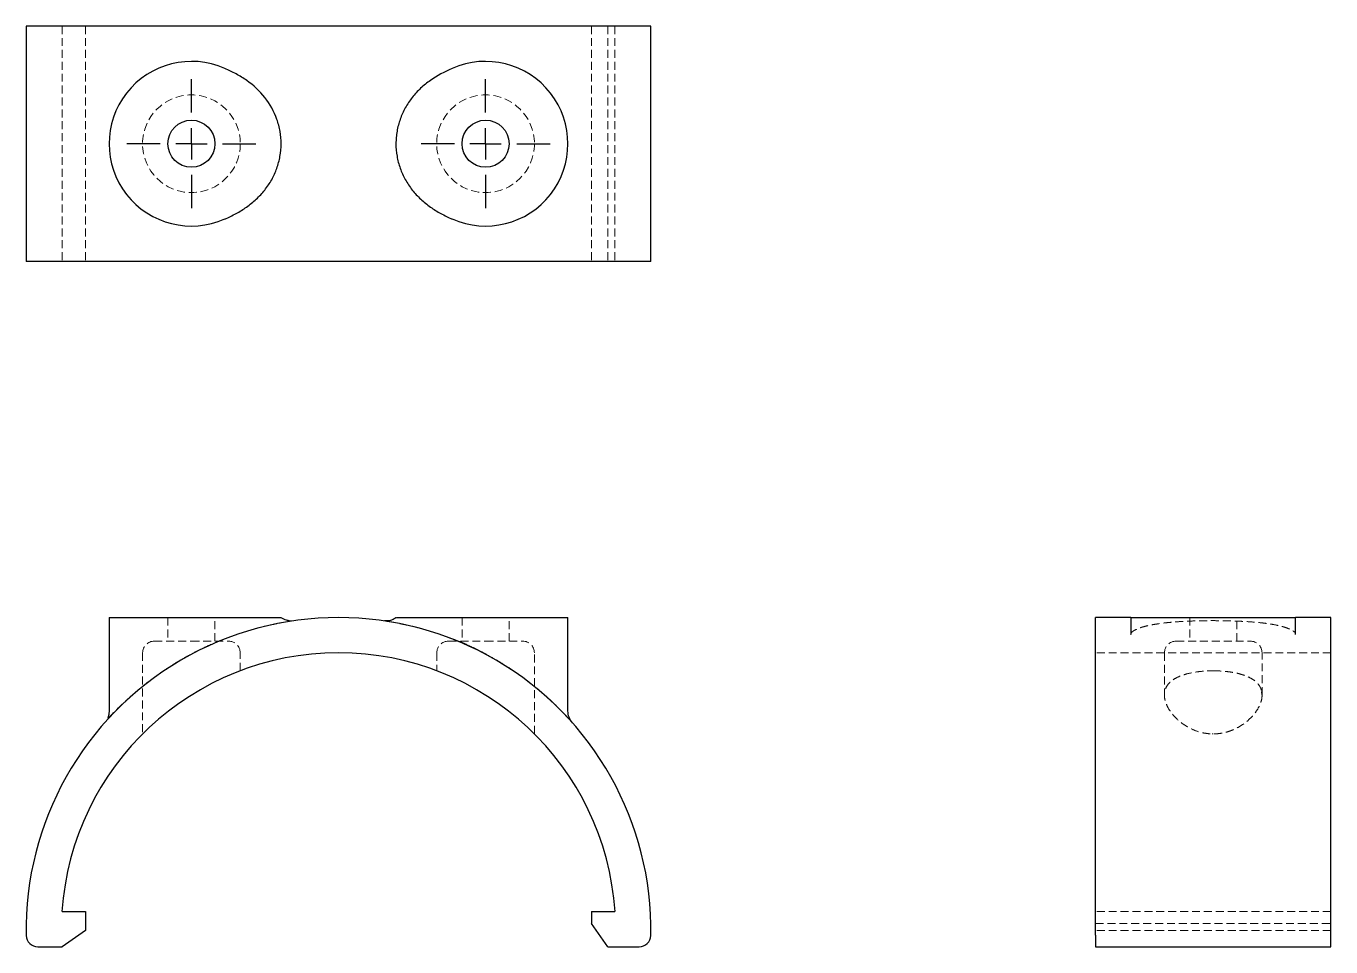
# Model space of a CAD drawing. Header units: millimetres. Extents: x 33 to 242, y 29 to 177.
import ezdxf

# ---------------------------------------------------------------- set-up
doc = ezdxf.new("R2010")
doc.units = ezdxf.units.MM
doc.linetypes.add('HIDDEN', pattern=[1.905, 1.27, -0.635])
doc.layers.add('10', color=7, linetype='Continuous')

# ---------------------------------------------------------------- blocks, each defined once
blk = doc.blocks.new('SW_CENTERMARKSYMBOL_0')
at = {"layer": '10', "color": 0}
for p, q in [((0, 5), (0, 10.32)), ((0, 0), (0, 2.5)), ((-5, 0), (-10.32, 0)), ((0, 0), (-2.5, 0)), ((0, 0), (0, -2.5)), ((0, 0), (2.5, 0)), ((5, 0), (10.32, 0)), ((0, -5), (0, -10.32))]:
    blk.add_line(p, q, dxfattribs=at)
blk = doc.blocks.new('SW_CENTERMARKSYMBOL_1')
at = {"layer": '10', "color": 0}
for p, q in [((0, 5), (0, 10.32)), ((0, 0), (0, 2.5)), ((-5, 0), (-10.32, 0)), ((0, 0), (-2.5, 0)), ((0, 0), (0, -2.5)), ((0, 0), (2.5, 0)), ((5, 0), (10.32, 0)), ((0, -5), (0, -10.32))]:
    blk.add_line(p, q, dxfattribs=at)

msp = doc.modelspace()

# ---------------------------------------------------------------- linework, layer by layer
at = {"color": 7, "linetype": 'Continuous', "lineweight": 25}
for p, q in [((33, 176.83), (33, 139.17)), ((133, 176.83), (33, 176.83)), ((133, 139.17), (133, 176.83)), ((133, 139.17), (33, 139.17)), ((46.28, 82.15), (46.28, 67.13)), ((46.28, 82.15), (64.81, 82.15)), ((101.19, 82.15), (119.72, 82.15)), ((119.72, 67.18), (119.72, 82.15)), ((209.82, 82.15), (204.17, 82.15)), ((204.17, 31.28), (204.17, 82.15)), ((209.82, 82.15), (209.82, 79.44)), ((209.82, 82.15), (236.18, 82.15)), ((241.83, 82.15), (236.18, 82.15)), ((236.18, 79.43), (236.18, 82.15)), ((241.83, 31.28), (241.83, 82.15)), ((209.82, 79.44), (209.82, 79.48)), ((209.82, 79.44), (209.82, 79.43)), ((38.75, 35.07), (42.51, 35.07)), ((42.51, 35.07), (42.51, 32.06)), ((123.49, 35.07), (127.25, 35.07)), ((123.49, 35.07), (123.49, 33.19)), ((42.51, 32.06), (38.75, 29.43)), ((126.13, 29.43), (123.49, 33.19)), ((34.89, 29.43), (38.75, 29.43)), ((126.13, 29.43), (131.11, 29.43)), ((204.17, 31.28), (204.17, 29.43)), ((204.17, 29.43), (241.83, 29.43)), ((241.83, 29.43), (241.83, 31.28))]:
    msp.add_line(p, q, dxfattribs=at)
at = {"color": 7, "linetype": 'HIDDEN', "lineweight": 18}
for p, q in [((38.75, 176.83), (38.75, 139.17)), ((42.51, 176.83), (42.51, 139.17)), ((123.49, 176.83), (123.49, 139.17)), ((126.13, 176.83), (126.13, 139.17)), ((127.25, 176.83), (127.25, 139.17)), ((55.69, 82.15), (55.69, 78.39)), ((63.23, 78.39), (63.23, 82.15)), ((75.28, 81.56), (75.27, 81.56)), ((90.6, 81.57), (90.65, 81.56)), ((102.77, 82.15), (102.77, 78.39)), ((110.31, 78.39), (110.31, 82.15)), ((219.23, 82.15), (219.23, 78.39)), ((226.77, 78.39), (226.77, 82.15)), ((73.57, 81.26), (73.64, 81.27)), ((209.84, 79.49), (209.84, 79.43)), ((236.16, 79.49), (236.16, 79.43)), ((236.18, 79.44), (236.18, 79.48)), ((53.53, 78.39), (59.46, 78.39)), ((59.46, 78.39), (65.39, 78.39)), ((64.22, 78.5), (64.75, 78.71)), ((100.61, 78.39), (106.54, 78.39)), ((106.54, 78.39), (112.47, 78.39)), ((217.07, 78.39), (228.93, 78.39)), ((51.65, 76.5), (51.65, 63.52)), ((67.28, 73.62), (67.28, 76.5)), ((98.72, 76.5), (98.72, 73.62)), ((114.35, 63.54), (114.35, 76.5)), ((241.83, 76.5), (204.17, 76.5)), ((215.18, 76.5), (215.18, 69.74)), ((230.82, 69.74), (230.82, 76.5)), ((222.49, 73.61), (223.12, 73.62)), ((230.75, 70.31), (230.8, 69.74)), ((230.82, 69.74), (230.82, 69.74)), ((223, 63.52), (222.84, 63.53)), ((241.83, 35.07), (204.17, 35.07)), ((204.17, 33.19), (241.83, 33.19)), ((241.83, 32.06), (204.17, 32.06))]:
    msp.add_line(p, q, dxfattribs=at)
for centre in [(59.46, 158), (106.54, 158)]:
    msp.add_circle(centre, 7.82, dxfattribs=at)
at = {"color": 7, "linetype": 'Continuous', "lineweight": 25}
for centre in [(59.46, 158), (106.54, 158)]:
    msp.add_circle(centre, 3.77, dxfattribs=at)
for centre, radius, start, end in [((59.46, 158), 13.18, 66.0539, 293.9461), ((106.54, 158), 13.18, 246.0539, 113.9461), ((83, 32.15), 50, 358.9934, 181.0066), ((83, 32.15), 44.35, 3.7764, 176.2236), ((34.89, 31.31), 1.88, 181.0066, 270), ((131.11, 31.31), 1.88, 270, 358.9934)]:
    msp.add_arc(centre, radius, start, end, dxfattribs=at)
at = {"color": 7, "linetype": 'HIDDEN', "lineweight": 18}
for centre, start, end in [((53.53, 76.5), 90, 180), ((65.39, 76.5), 0, 90), ((100.61, 76.5), 90, 180), ((112.47, 76.5), 0, 90), ((217.07, 76.5), 90, 180), ((228.93, 76.5), 0, 90)]:
    msp.add_arc(centre, 1.88, start, end, dxfattribs=at)
at = {"color": 7, "linetype": 'Continuous', "lineweight": 25}
for points, knots in [([(64.81, 145.95), (65.42, 146.22), (66.02, 146.51), (67.18, 147.14), (67.75, 147.49), (68.56, 148.06), (68.82, 148.26), (69.34, 148.68), (69.6, 148.9), (70.33, 149.58), (70.78, 150.07), (71.6, 151.11), (71.98, 151.66), (72.63, 152.83), (72.9, 153.44), (73.35, 154.68), (73.52, 155.32), (73.75, 156.64), (73.81, 157.31), (73.81, 158.66), (73.75, 159.32), (73.53, 160.63), (73.36, 161.27), (72.69, 163.17), (72.05, 164.33), (70.38, 166.44), (69.41, 167.34), (67.77, 168.5), (67.2, 168.85), (66.02, 169.49), (65.42, 169.78), (64.81, 170.05)], [0, 0, 0, 0, 0.0625, 0.0625, 0.125, 0.125, 0.15625, 0.15625, 0.1875, 0.1875, 0.25, 0.25, 0.3125, 0.3125, 0.375, 0.375, 0.4375, 0.4375, 0.5, 0.5, 0.5625, 0.5625, 0.625, 0.625, 0.75, 0.75, 0.875, 0.875, 0.9375, 0.9375, 1, 1, 1, 1]), ([(101.19, 170.04), (99.97, 169.5), (98.79, 168.89), (97.43, 167.94), (97.17, 167.74), (96.65, 167.32), (96.39, 167.1), (95.66, 166.41), (95.21, 165.93), (94.39, 164.88), (94.02, 164.33), (93.36, 163.15), (93.09, 162.55), (92.65, 161.3), (92.48, 160.66), (92.31, 159.67), (92.26, 159.33), (92.21, 158.67), (92.19, 158.33), (92.19, 157.34), (92.25, 156.68), (92.42, 155.68), (92.49, 155.36), (92.66, 154.71), (92.76, 154.39), (93.09, 153.45), (93.36, 152.85), (93.85, 151.96), (94.03, 151.68), (94.4, 151.12), (94.59, 150.85), (95.21, 150.07), (95.66, 149.59), (96.65, 148.67), (97.17, 148.25), (98.25, 147.49), (98.81, 147.14), (99.98, 146.51), (100.58, 146.23), (101.19, 145.95)], [0, 0, 0, 0, 0.125, 0.125, 0.15625, 0.15625, 0.1875, 0.1875, 0.25, 0.25, 0.3125, 0.3125, 0.375, 0.375, 0.4375, 0.4375, 0.46875, 0.46875, 0.5, 0.5, 0.5625, 0.5625, 0.59375, 0.59375, 0.625, 0.625, 0.6875, 0.6875, 0.71875, 0.71875, 0.75, 0.75, 0.8125, 0.8125, 0.875, 0.875, 0.9375, 0.9375, 1, 1, 1, 1]), ([(64.81, 82.15), (65.42, 82.15), (66.02, 82.15), (67.19, 82.15), (67.75, 82.15), (68.56, 82.15), (68.83, 82.15), (69.35, 82.15), (69.6, 82.15), (70.33, 82.15), (70.79, 82.15), (71.61, 82.15), (71.98, 82.15), (72.63, 82.15), (72.91, 82.15), (73.35, 82.15), (73.52, 82.15), (73.75, 82.15), (73.81, 82.15), (73.81, 82.15)], [0, 0, 0, 0, 0.125, 0.125, 0.25, 0.25, 0.3125, 0.3125, 0.375, 0.375, 0.5, 0.5, 0.625, 0.625, 0.75, 0.75, 0.875, 0.875, 1, 1, 1, 1]), ([(74.67, 81.73), (74.37, 81.82), (74.05, 81.92), (73.82, 82.15), (73.81, 82.16)], [0, 0, 0, 0, 0.951815, 1, 1, 1, 1]), ([(75.18, 81.58), (75.16, 81.59), (75.11, 81.6), (74.85, 81.68), (74.67, 81.73)], [0, 0, 0, 0, 0.285643, 1, 1, 1, 1]), ([(75.25, 81.56), (75.23, 81.56), (75.19, 81.58), (74.84, 81.68), (74.67, 81.73)], [0, 0, 0, 0, 0.492331, 1, 1, 1, 1]), ([(92.24, 82.18), (92.22, 82.16), (92.03, 81.98), (91.59, 81.77), (90.96, 81.58), (90.55, 81.6), (90.34, 81.62)], [0, 0, 0, 0, 0.03968, 0.327256, 0.64602, 1, 1, 1, 1]), ([(92.26, 82.15), (92.29, 82.15), (92.37, 82.15), (92.88, 82.15), (93.71, 82.15), (94.86, 82.15), (96.11, 82.15), (97.37, 82.15), (98.57, 82.15), (99.85, 82.15), (100.74, 82.15), (101.19, 82.15)], [0, 0, 0, 0, 0.09052, 0.218987, 0.351042, 0.481989, 0.616313, 0.710811, 0.805333, 0.902641, 1, 1, 1, 1]), ([(46.28, 67.19), (46.28, 67.12), (46.28, 66.98), (46.25, 66.77), (46.22, 66.58), (46.17, 66.36), (46.1, 66.15), (46.08, 66.05), (46.1, 66.06), (46.11, 66.06)], [0, 0, 0, 0, 0.089878, 0.176568, 0.264794, 0.359417, 0.583121, 0.871678, 1, 1, 1, 1]), ([(120.43, 65.3), (120.23, 65.59), (119.82, 66.15), (119.75, 66.84), (119.72, 67.19)], [0, 0, 0, 0, 0.499999, 1, 1, 1, 1])]:
    msp.add_open_spline(points, degree=3, knots=knots, dxfattribs=at)
at = {"color": 7, "linetype": 'HIDDEN', "lineweight": 18}
for points, knots in [([(74.67, 81.73), (74.86, 81.68), (75.26, 81.59), (75.67, 81.63), (75.87, 81.64)], [0, 0, 0, 0, 0.499974, 1, 1, 1, 1]), ([(90.74, 81.55), (90.98, 81.51), (91.49, 81.44), (92.41, 81.29), (93.43, 81.07), (94.18, 80.9), (94.54, 80.81)], [0, 0, 0, 0, 0.229563, 0.49532, 0.756255, 1, 1, 1, 1]), ([(209.82, 79.47), (209.82, 79.52), (209.83, 79.6), (209.84, 79.64), (209.85, 79.66), (209.85, 79.66), (209.88, 79.71), (209.94, 79.79), (210.07, 79.9), (210.21, 80), (210.33, 80.08), (210.45, 80.14), (210.58, 80.21), (210.82, 80.32), (211.23, 80.49), (211.88, 80.7), (212.7, 80.9), (213.68, 81.08), (214.83, 81.25), (216.15, 81.39), (217.65, 81.51), (219.28, 81.59), (221.01, 81.64), (222.76, 81.66), (224.49, 81.64), (226.18, 81.6), (227.8, 81.54), (229.34, 81.44), (230.77, 81.31), (232.06, 81.14), (233.17, 80.94), (234.06, 80.72), (234.74, 80.5), (235.24, 80.3), (235.6, 80.11), (235.84, 79.96), (236, 79.84), (236.08, 79.76), (236.12, 79.71), (236.15, 79.68), (236.16, 79.64), (236.18, 79.59), (236.18, 79.53), (236.19, 79.49)], [0, 0, 0, 0, 0.030283, 0.053535, 0.06987, 0.080647, 0.09276, 0.11219, 0.134038, 0.151603, 0.162587, 0.170497, 0.178742, 0.187829, 0.208602, 0.23279, 0.25921, 0.287652, 0.318137, 0.35068, 0.385305, 0.422, 0.459378, 0.496437, 0.533079, 0.569235, 0.604876, 0.639957, 0.674425, 0.708206, 0.73985, 0.76836, 0.793845, 0.816427, 0.836369, 0.855657, 0.875237, 0.896793, 0.91212, 0.934781, 0.953943, 0.976375, 1, 1, 1, 1]), ([(69.09, 80.18), (69.21, 80.22), (69.49, 80.3), (70.05, 80.47), (70.75, 80.65), (71.24, 80.77), (71.5, 80.83)], [0, 0, 0, 0, 0.17305, 0.400694, 0.686891, 1, 1, 1, 1]), ([(71.98, 80.93), (72.18, 80.98), (72.71, 81.09), (73.18, 81.18), (73.48, 81.24)], [0, 0, 0, 0, 0.378152, 1, 1, 1, 1]), ([(92.76, 81.19), (93.08, 81.12), (93.68, 81), (94.59, 80.81), (95.38, 80.62), (96.03, 80.44), (96.56, 80.29), (96.82, 80.21), (96.94, 80.17)], [0, 0, 0, 0, 0.241175, 0.449922, 0.628294, 0.778154, 0.901327, 1, 1, 1, 1]), ([(51.84, 71.25), (52.27, 71.59), (53.11, 72.25), (54.43, 73.21), (55.91, 74.22), (57.55, 75.25), (59.31, 76.25), (60.92, 77.09), (62.37, 77.76), (63.66, 78.29), (64.46, 78.59), (64.84, 78.74)], [0, 0, 0, 0, 0.1186362, 0.2303949, 0.335472, 0.4809146, 0.6121294, 0.7294958, 0.8326337, 0.9223097, 1, 1, 1, 1]), ([(100.58, 78.96), (100.91, 78.84), (101.52, 78.63), (102.41, 78.31), (103.23, 77.95), (104.09, 77.56), (105.14, 77.05), (105.99, 76.63), (106.51, 76.34), (106.59, 76.29)], [0, 0, 0, 0, 0.159301, 0.295953, 0.427127, 0.571355, 0.729349, 0.957386, 1, 1, 1, 1]), ([(101.45, 78.62), (101.81, 78.49), (102.59, 78.19), (103.84, 77.67), (105.23, 77.01), (106.72, 76.24), (108.29, 75.36), (109.88, 74.38), (111.58, 73.25), (113.34, 71.96), (115.07, 70.57), (116.51, 69.3), (117.67, 68.21), (118.57, 67.31), (119.35, 66.5), (119.73, 66.08), (119.91, 65.88)], [0, 0, 0, 0, 0.043162, 0.093051, 0.150861, 0.21383, 0.280768, 0.351676, 0.426572, 0.519197, 0.616561, 0.713568, 0.78563, 0.857243, 0.928722, 1, 1, 1, 1]), ([(46.11, 66.06), (46.12, 66.06), (46.14, 66.05), (46.31, 66.23), (46.56, 66.48), (47.01, 66.94), (47.72, 67.66), (48.8, 68.68), (50.07, 69.84), (51.53, 71.07), (53.13, 72.32), (54.83, 73.53), (56.57, 74.66), (57.98, 75.51), (58.81, 75.96), (59.04, 76.09)], [0, 0, 0, 0, 0.025386, 0.072611, 0.122012, 0.171912, 0.272561, 0.373803, 0.475806, 0.578454, 0.680978, 0.779951, 0.874811, 0.965732, 1, 1, 1, 1]), ([(223, 73.62), (222.43, 73.62), (221.87, 73.6), (220.78, 73.51), (220.24, 73.44), (219.23, 73.25), (218.76, 73.14), (217.88, 72.86), (217.48, 72.7), (216.78, 72.34), (216.47, 72.13), (215.96, 71.69), (215.75, 71.45), (215.43, 70.93), (215.32, 70.66), (215.22, 70.23), (215.2, 70.09), (215.18, 69.79), (215.18, 69.64), (215.22, 69.19), (215.29, 68.88), (215.5, 68.25), (215.64, 67.94), (216.01, 67.29), (216.23, 66.98), (216.74, 66.35), (217.03, 66.04), (217.53, 65.6), (217.71, 65.45), (218.08, 65.17), (218.27, 65.03), (218.88, 64.64), (219.32, 64.4), (220.28, 63.98), (220.79, 63.82), (221.61, 63.64), (221.88, 63.6), (222.44, 63.54), (222.72, 63.52), (223.28, 63.52), (223.56, 63.54), (224.13, 63.6), (224.4, 63.64), (224.94, 63.76), (225.2, 63.83), (225.72, 64), (225.97, 64.09), (226.68, 64.4), (227.12, 64.64), (227.94, 65.17), (228.31, 65.45), (228.97, 66.05), (229.26, 66.35), (229.78, 66.99), (230, 67.3), (230.36, 67.94), (230.51, 68.26), (230.72, 68.89), (230.78, 69.2), (230.83, 69.81), (230.81, 70.1), (230.71, 70.52), (230.67, 70.66), (230.55, 70.93), (230.49, 71.07), (230.25, 71.45), (230.04, 71.68), (229.53, 72.13), (229.22, 72.33), (228.52, 72.7), (228.13, 72.86), (227.47, 73.06), (227.24, 73.13), (226.77, 73.25), (226.52, 73.3), (226.02, 73.39), (225.76, 73.43), (225.23, 73.5), (224.96, 73.53), (224.13, 73.6), (223.57, 73.62), (223, 73.62)], [0, 0, 0, 0, 0.03125, 0.03125, 0.0625, 0.0625, 0.09375, 0.09375, 0.125, 0.125, 0.15625, 0.15625, 0.1875, 0.1875, 0.21875, 0.21875, 0.234375, 0.234375, 0.25, 0.25, 0.28125, 0.28125, 0.3125, 0.3125, 0.34375, 0.34375, 0.375, 0.375, 0.390625, 0.390625, 0.40625, 0.40625, 0.4375, 0.4375, 0.46875, 0.46875, 0.484375, 0.484375, 0.5, 0.5, 0.515625, 0.515625, 0.53125, 0.53125, 0.546875, 0.546875, 0.5625, 0.5625, 0.59375, 0.59375, 0.625, 0.625, 0.65625, 0.65625, 0.6875, 0.6875, 0.71875, 0.71875, 0.75, 0.75, 0.78125, 0.78125, 0.796875, 0.796875, 0.8125, 0.8125, 0.84375, 0.84375, 0.875, 0.875, 0.90625, 0.90625, 0.921875, 0.921875, 0.9375, 0.9375, 0.953125, 0.953125, 0.96875, 0.96875, 1, 1, 1, 1]), ([(112.43, 72.61), (112.83, 72.31), (113.75, 71.63), (114.93, 70.66), (116.02, 69.72), (116.94, 68.89), (117.78, 68.09), (118.26, 67.61), (118.49, 67.38)], [0, 0, 0, 0, 0.160252, 0.373422, 0.524231, 0.681885, 0.846426, 1, 1, 1, 1])]:
    msp.add_open_spline(points, degree=3, knots=knots, dxfattribs=at)

# ---------------------------------------------------------------- block references
at = {"layer": '10'}
for name, p in [('SW_CENTERMARKSYMBOL_0', (59.46, 158)), ('SW_CENTERMARKSYMBOL_1', (106.54, 158))]:
    msp.add_blockref(name, p, dxfattribs=at)

doc.saveas('drawing.dxf')
